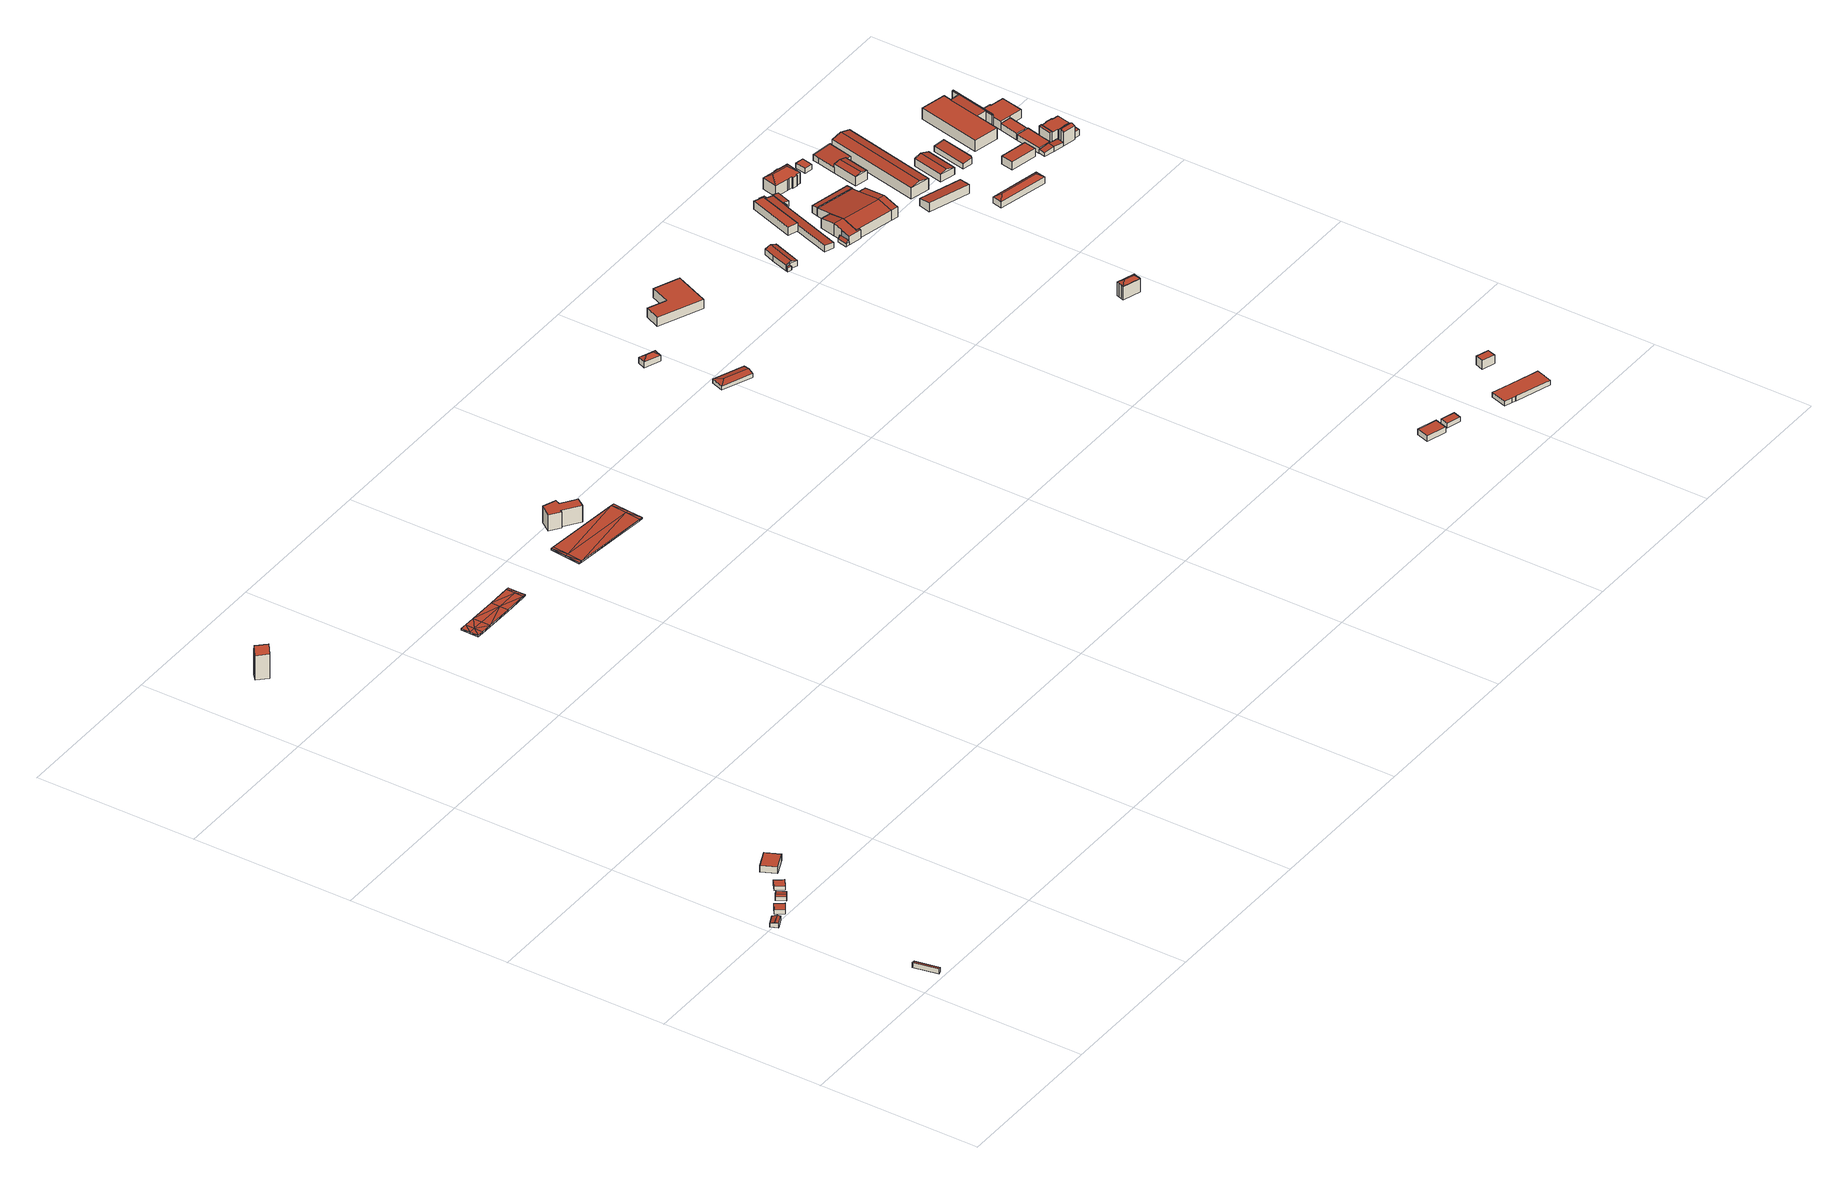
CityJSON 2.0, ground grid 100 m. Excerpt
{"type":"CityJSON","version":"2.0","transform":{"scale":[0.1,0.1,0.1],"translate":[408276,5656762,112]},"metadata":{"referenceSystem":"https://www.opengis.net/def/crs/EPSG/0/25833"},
"CityObjects":{
"building1":{"type":"Building","attributes":{"Dachtyp_tdc":"tdcPolyFlatRoof","Gemeindeschluessel":14612000,"Dachneigung":19.56,"QualitaetDacherkennung":76,"Geometrietyp2DReferenz":"3000","measuredHeight":3.42,"function":"31001_9998","roofType":"2100"},"geometry":[{"type":"Solid","lod":"2","boundaries":[[[[0,1,2,3]],[[1,4,5,2]],[[4,6,7,5]],[[6,0,3,7]],[[6,4,1,0]],[[3,2,5,7]]]],"semantics":{"surfaces":[{"type":"WallSurface"},{"type":"RoofSurface"},{"type":"GroundSurface"}],"values":[[0,0,0,0,1,2]]}}]},
"building2":{"type":"Building","attributes":{"Dachtyp_tdc":"tdcGableRoof","Gemeindeschluessel":14612000,"Dachneigung":21.43,"QualitaetDacherkennung":80,"Geometrietyp2DReferenz":"3000","measuredHeight":3.48,"function":"31001_9998","roofType":"3100"},"geometry":[{"type":"Solid","lod":"2","boundaries":[[[[8,9,10,11]],[[9,12,13,10]],[[12,14,15,13]],[[14,8,11,15]],[[12,9,16]],[[8,14,17]],[[9,8,17,16]],[[14,12,16,17]],[[11,10,13,15]]]],"semantics":{"surfaces":[{"type":"WallSurface"},{"type":"RoofSurface"},{"type":"GroundSurface"}],"values":[[0,0,0,0,0,0,1,1,2]]}}]},
"building3":{"type":"Building","attributes":{"Dachtyp_tdc":"tdcPolyFlatRoof","Gemeindeschluessel":14612000,"Dachneigung":0,"QualitaetDacherkennung":70,"Geometrietyp2DReferenz":"3000","measuredHeight":2.53,"function":"31001_9998","roofType":"1000"},"geometry":[{"type":"Solid","lod":"2","boundaries":[[[[18,19,20,21]],[[19,22,23,20]],[[22,24,25,23]],[[24,18,21,25]],[[24,22,19,18]],[[21,20,23,25]]]],"semantics":{"surfaces":[{"type":"WallSurface"},{"type":"RoofSurface"},{"type":"GroundSurface"}],"values":[[0,0,0,0,1,2]]}}]},
"building4":{"type":"Building","attributes":{"Dachtyp_tdc":"tdcGableRoof","Gemeindeschluessel":14612000,"Dachneigung":12.28,"QualitaetDacherkennung":77,"Geometrietyp2DReferenz":"3000","measuredHeight":2.91,"function":"31001_9998","roofType":"3100"},"geometry":[{"type":"Solid","lod":"2","boundaries":[[[[26,27,28,29]],[[27,30,31,28]],[[30,32,33,31]],[[32,26,29,33]],[[30,27,34]],[[26,32,35]],[[27,26,35,34]],[[32,30,34,35]],[[29,28,31,33]]]],"semantics":{"surfaces":[{"type":"WallSurface"},{"type":"RoofSurface"},{"type":"GroundSurface"}],"values":[[0,0,0,0,0,0,1,1,2]]}}]},
"building5":{"type":"Building","attributes":{"Dachtyp_tdc":"tdcPolyFlatRoof","Gemeindeschluessel":14612000,"Dachneigung":0,"QualitaetDacherkennung":78,"Geometrietyp2DReferenz":"3000","measuredHeight":2.55,"function":"31001_9998","roofType":"1000"},"geometry":[{"type":"Solid","lod":"2","boundaries":[[[[36,37,38,39]],[[37,40,41,38]],[[40,42,43,41]],[[42,36,39,43]],[[42,40,37,36]],[[39,38,41,43]]]],"semantics":{"surfaces":[{"type":"WallSurface"},{"type":"RoofSurface"},{"type":"GroundSurface"}],"values":[[0,0,0,0,1,2]]}}]},
"building6":{"type":"Building","attributes":{"Gemeindeschluessel":14612000,"Dachneigung":90,"Dachorientierung":0,"MittlereTraufHoehe":120.11,"QualitaetDacherkennung":100,"ObjektHoehe":4.36,"BodenHoehe":115.75,"Geometrietyp2DReferenz":"3000","AbsoluteHoehe":120.11,"Dachflaeche":114.06,"measuredHeight":4.36,"function":"31001_9998","roofType":"1000","storeysAboveGround":1},"geometry":[{"type":"MultiSurface","lod":"2","boundaries":[[[44,45,46,47]],[[45,48,49,46]],[[48,50,51,49]],[[50,44,47,51]],[[50,48,45,44]],[[47,46,49,51]]],"semantics":{"surfaces":[{"type":"WallSurface"},{"type":"RoofSurface"},{"type":"GroundSurface"}],"values":[0,0,0,0,1,2]}}]},
"building7":{"type":"Building","attributes":{"Gemeindeschluessel":14612000,"Dachneigung":26.42,"Dachorientierung":-44.22,"MittlereTraufHoehe":128.44,"QualitaetDacherkennung":23,"ObjektHoehe":21.08,"BodenHoehe":112.36,"Geometrietyp2DReferenz":"3000","AbsoluteHoehe":133.44,"Dachflaeche":87.53,"measuredHeight":21.08,"function":"31001_9998","roofType":"3100","storeysAboveGround":7},"geometry":[{"type":"MultiSurface","lod":"2","boundaries":[[[52,53,54,55]],[[53,56,57,54]],[[56,58,59,57]],[[58,52,55,59]],[[56,53,60]],[[52,58,61]],[[53,52,61,60]],[[58,56,60,61]],[[55,54,57,59]]],"semantics":{"surfaces":[{"type":"WallSurface"},{"type":"RoofSurface"},{"type":"GroundSurface"}],"values":[0,0,0,0,0,0,1,1,2]}}]},
"building8":{"type":"Building","attributes":{"Stand_DGM":"2016","Stand_Basis-DLM":"2021","Gemeindeschluessel":"14612000","ObjektHoehe":1,"Stand_Laserscan":"2016","BodenHoehe":118.58,"Stand_3D-Stadtmodell":"2023","Geometrietyp2DReferenz":2000,"AbsoluteHoehe":119.58,"measuredHeight":1,"function":"53001_1800","roofType":"9999"},"geometry":[{"type":"MultiSurface","lod":"2","boundaries":[[[62,63,64]],[[64,63,65]],[[64,65,66]],[[67,68,69]],[[66,70,71]],[[66,71,67]],[[67,71,68]],[[69,68,72]],[[69,72,73]],[[63,74,65]],[[65,74,75]],[[65,75,76]],[[65,76,70]],[[70,76,77]],[[66,65,70]],[[70,77,71]],[[71,77,78]],[[71,78,79]],[[71,79,68]],[[68,79,80]],[[68,80,72]],[[63,62,81]],[[63,81,82]],[[62,64,83]],[[62,83,81]],[[64,66,84]],[[64,84,83]],[[66,67,85]],[[66,85,84]],[[67,69,86]],[[67,86,85]],[[69,73,87]],[[69,87,86]],[[73,72,88]],[[73,88,87]],[[72,80,89]],[[72,89,88]],[[80,79,90]],[[80,90,89]],[[79,78,91]],[[79,91,90]],[[78,77,92]],[[78,92,91]],[[77,76,93]],[[77,93,92]],[[76,75,94]],[[76,94,93]],[[75,74,95]],[[75,95,94]],[[74,63,82]],[[74,82,95]],[[83,82,81]],[[96,82,83]],[[84,96,83]],[[97,96,84]],[[98,97,84]],[[85,98,84]],[[99,98,85]],[[86,99,85]],[[88,99,86]],[[87,88,86]],[[96,95,82]],[[94,95,96]],[[93,94,96]],[[97,93,96]],[[92,93,97]],[[98,92,97]],[[91,92,98]],[[90,91,98]],[[99,90,98]],[[89,90,99]],[[88,89,99]]],"semantics":{"surfaces":[{"type":"RoofSurface"},{"type":"WallSurface"},{"type":"GroundSurface"}],"values":[0,0,0,0,0,0,0,0,0,0,0,0,0,0,0,0,0,0,0,0,0,1,1,1,1,1,1,1,1,1,1,1,1,1,1,1,1,1,1,1,1,1,1,1,1,1,1,1,1,1,1,2,2,2,2,2,2,2,2,2,2,2,2,2,2,2,2,2,2,2,2,2]}}]},
"building9":{"type":"Building","attributes":{"Stand_DGM":"2016","Stand_Basis-DLM":"2021","Gemeindeschluessel":"14612000","ObjektHoehe":1,"Stand_Laserscan":"2016","BodenHoehe":118.27,"Stand_3D-Stadtmodell":"2023","Geometrietyp2DReferenz":2000,"AbsoluteHoehe":119.38,"measuredHeight":1,"function":"53001_1800","roofType":"9999"},"geometry":[{"type":"MultiSurface","lod":"2","boundaries":[[[100,101,102]],[[100,102,103]],[[103,102,104]],[[104,102,105]],[[104,105,106]],[[104,106,107]],[[101,108,109]],[[101,109,102]],[[102,109,105]],[[105,109,110]],[[105,110,111]],[[105,111,106]],[[101,112,113]],[[100,103,114]],[[100,114,112]],[[103,104,115]],[[103,115,114]],[[104,107,116]],[[104,116,115]],[[107,106,117]],[[107,117,116]],[[101,100,112]],[[106,111,118]],[[106,118,117]],[[111,110,119]],[[111,119,118]],[[110,109,120]],[[110,120,119]],[[109,108,121]],[[109,121,120]],[[108,101,113]],[[108,113,121]],[[122,113,112]],[[114,122,112]],[[115,122,114]],[[123,122,115]],[[117,123,115]],[[116,117,115]],[[120,121,113]],[[122,120,113]],[[123,120,122]],[[119,120,123]],[[118,119,123]],[[117,118,123]]],"semantics":{"surfaces":[{"type":"RoofSurface"},{"type":"WallSurface"},{"type":"GroundSurface"}],"values":[0,0,0,0,0,0,0,0,0,0,0,0,1,1,1,1,1,1,1,1,1,1,1,1,1,1,1,1,1,1,1,1,2,2,2,2,2,2,2,2,2,2,2,2]}}]},
"building10":{"type":"Building","attributes":{"Dachtyp_tdc":"tdcPolyFlatRoof","Gemeindeschluessel":14612000,"Dachneigung":0,"QualitaetDacherkennung":32,"Geometrietyp2DReferenz":"3000","measuredHeight":10.65,"function":"31001_2000","roofType":"1000"},"geometry":[{"type":"Solid","lod":"2","boundaries":[[[[124,125,126,127]],[[125,128,129,126]],[[128,130,131,129]],[[130,132,133,131]],[[132,134,135,133]],[[134,136,137,135]],[[136,138,139,137]],[[138,124,127,139]],[[138,136,134,132,130,128,125,124]],[[127,126,129,131,133,135,137,139]]]],"semantics":{"surfaces":[{"type":"WallSurface"},{"type":"RoofSurface"},{"type":"GroundSurface"}],"values":[[0,0,0,0,0,0,0,0,1,2]]}}]},
"building11":{"type":"Building","attributes":{"Dachtyp_tdc":"tdcHipAndGableRoof","Gemeindeschluessel":14612000,"Dachneigung":14.1,"QualitaetDacherkennung":84,"Geometrietyp2DReferenz":"3000","measuredHeight":3.59,"function":"31001_2000","roofType":"5000"},"geometry":[{"type":"Solid","lod":"2","boundaries":[[[[140,141,142,143]],[[141,144,145,142]],[[144,146,147,145]],[[146,140,143,147]],[[144,141,148]],[[140,146,149]],[[141,140,149,148]],[[146,144,148,149]],[[143,142,145,147]]]],"semantics":{"surfaces":[{"type":"WallSurface"},{"type":"RoofSurface"},{"type":"GroundSurface"}],"values":[[0,0,0,0,1,0,1,1,2]]}}]},
"building12":{"type":"Building","attributes":{"Dachtyp_tdc":"tdcHipRoof","Gemeindeschluessel":14612000,"Dachneigung":37.97,"QualitaetDacherkennung":77,"Geometrietyp2DReferenz":"3000","measuredHeight":5.8,"function":"31001_2000","roofType":"3200"},"geometry":[{"type":"Solid","lod":"2","boundaries":[[[[150,151,152,153]],[[151,154,155,152]],[[154,156,157,155]],[[156,150,153,157]],[[154,151,158]],[[150,156,159]],[[151,150,159,158]],[[156,154,158,159]],[[153,152,155,157]]]],"semantics":{"surfaces":[{"type":"WallSurface"},{"type":"RoofSurface"},{"type":"GroundSurface"}],"values":[[0,0,0,0,1,1,1,1,2]]}}]},
"building13":{"type":"Building","attributes":{"Dachtyp_tdc":"tdcPolyFlatRoof","Gemeindeschluessel":14612000,"Dachneigung":0,"QualitaetDacherkennung":90,"Geometrietyp2DReferenz":"3000","measuredHeight":5.9,"function":"31001_2000","roofType":"1000"},"geometry":[{"type":"Solid","lod":"2","boundaries":[[[[160,161,162,163]],[[161,164,165,162]],[[164,166,167,165]],[[166,168,169,167]],[[168,170,171,169]],[[170,160,163,171]],[[170,168,166,164,161,160]],[[163,162,165,167,169,171]]]],"semantics":{"surfaces":[{"type":"WallSurface"},{"type":"RoofSurface"},{"type":"GroundSurface"}],"values":[[0,0,0,0,0,0,1,2]]}}]},
"building14":{"type":"Building","attributes":{"Dachtyp_tdc":"tdcPolyFlatRoof","Gemeindeschluessel":14612000,"Dachneigung":0,"QualitaetDacherkennung":79,"Geometrietyp2DReferenz":"3000","measuredHeight":3.68,"function":"31001_2000","roofType":"1000"},"geometry":[{"type":"Solid","lod":"2","boundaries":[[[[172,173,174,175]],[[173,176,177,174]],[[176,178,179,177]],[[178,172,175,179]],[[178,176,173,172]],[[175,174,177,179]]]],"semantics":{"surfaces":[{"type":"WallSurface"},{"type":"RoofSurface"},{"type":"GroundSurface"}],"values":[[0,0,0,0,1,2]]}}]},
"building15":{"type":"Building","attributes":{"Gemeindeschluessel":14612000,"Dachneigung":90,"Dachorientierung":0,"MittlereTraufHoehe":121.29,"QualitaetDacherkennung":62,"ObjektHoehe":3,"BodenHoehe":118.29,"Geometrietyp2DReferenz":"3000","AbsoluteHoehe":121.29,"Dachflaeche":45.42,"measuredHeight":3,"function":"31001_9998","roofType":"1000","storeysAboveGround":1},"geometry":[{"type":"MultiSurface","lod":"2","boundaries":[[[180,181,182,183]],[[181,184,185,182]],[[184,186,187,185]],[[186,180,183,187]],[[186,184,181,180]],[[183,182,185,187]]],"semantics":{"surfaces":[{"type":"WallSurface"},{"type":"RoofSurface"},{"type":"GroundSurface"}],"values":[0,0,0,0,1,2]}}]},
"building16":{"type":"Building","attributes":{"Dachtyp_tdc":"tdcPolyFlatRoof","Gemeindeschluessel":14612000,"Dachneigung":12.2,"QualitaetDacherkennung":45,"Geometrietyp2DReferenz":"3000","measuredHeight":2.84,"function":"31001_2000","roofType":"2100"},"geometry":[{"type":"Solid","lod":"2","boundaries":[[[[188,189,190,191]],[[189,192,193,190]],[[192,194,195,193]],[[194,188,191,195]],[[194,192,189,188]],[[191,190,193,195]]]],"semantics":{"surfaces":[{"type":"WallSurface"},{"type":"RoofSurface"},{"type":"GroundSurface"}],"values":[[0,0,0,0,1,2]]}}]},
"building17":{"type":"Building","attributes":{"Gemeindeschluessel":14612000,"Dachorientierung":0,"MittlereTraufHoehe":120.78,"ObjektHoehe":3,"BodenHoehe":117.78,"Geometrietyp2DReferenz":"3000","BezugspunktDach":"2000","AbsoluteHoehe":120.78,"Dachflaeche":325.35,"measuredHeight":3,"function":"31001_9998","storeysAboveGround":1},"geometry":[{"type":"MultiSurface","lod":"2","boundaries":[[[196,197,198,199,200,201,202,203,204,205,206,207,208,209,210,211]],[[203,202,212,213]],[[202,201,214,212]],[[201,200,215,214]],[[200,199,216,215]],[[199,198,217,216]],[[198,197,218,217]],[[197,196,219,218]],[[196,211,220,219]],[[211,210,221,220]],[[210,209,222,221]],[[209,208,223,222]],[[208,207,224,223]],[[207,206,225,224]],[[206,205,226,225]],[[205,204,227,226]],[[204,203,213,227]],[[220,221,222,223,224,225,226,227,213,212,214,215,216,217,218,219]]],"semantics":{"surfaces":[{"type":"RoofSurface"},{"type":"WallSurface"},{"type":"GroundSurface"}],"values":[0,1,1,1,1,1,1,1,1,1,1,1,1,1,1,1,1,2]}}]},
"building18":{"type":"Building","attributes":{"Dachtyp_tdc":"tdcFreeFormRoof","Gemeindeschluessel":14612000,"Dachneigung":20.06,"QualitaetDacherkennung":89,"Geometrietyp2DReferenz":"3000","measuredHeight":4.92,"function":"31001_2000","roofType":"5000"},"geometry":[{"type":"Solid","lod":"2","boundaries":[[[[228,229,230,231]],[[229,232,233,230]],[[232,234,235,233]],[[234,236,237,235]],[[236,238,239,237]],[[238,240,241,239]],[[240,228,231,241]],[[234,232,242,243]],[[242,229,228,240,244,245,243]],[[234,243,245,236]],[[236,245,244,238]],[[238,244,240]],[[229,242,232]],[[231,230,233,235,237,239,241]]]],"semantics":{"surfaces":[{"type":"WallSurface"},{"type":"RoofSurface"},{"type":"GroundSurface"}],"values":[[0,0,0,0,0,0,0,1,1,0,0,0,0,2]]}}]},
"building19":{"type":"Building","attributes":{"Dachtyp_tdc":"tdcPolyFlatRoof","Gemeindeschluessel":14612000,"Dachneigung":0,"QualitaetDacherkennung":76,"Geometrietyp2DReferenz":"3000","measuredHeight":5.67,"function":"31001_2000","roofType":"1000"},"geometry":[{"type":"Solid","lod":"2","boundaries":[[[[246,247,248,249]],[[247,250,251,248]],[[250,252,253,251]],[[252,246,249,253]],[[252,250,247,246]],[[249,248,251,253]]]],"semantics":{"surfaces":[{"type":"WallSurface"},{"type":"RoofSurface"},{"type":"GroundSurface"}],"values":[[0,0,0,0,1,2]]}}]},
"building20":{"type":"Building","attributes":{"Dachtyp_tdc":"tdcFreeFormRoof","Gemeindeschluessel":14612000,"Dachneigung":29.72,"QualitaetDacherkennung":85,"Geometrietyp2DReferenz":"3000","measuredHeight":10.56,"function":"31001_2000","roofType":"5000"},"geometry":[{"type":"Solid","lod":"2","boundaries":[[[[254,255,256,257]],[[255,258,259,256]],[[258,260,261,259]],[[260,262,263,261]],[[262,264,265,263]],[[264,266,267,265]],[[266,268,269,267]],[[268,270,271,269]],[[270,254,257,271]],[[272,273,260,274,275,276]],[[258,277,278,279,280]],[[260,258,280,274]],[[275,274,280,279]],[[268,275,279,270]],[[270,279,278,254]],[[255,277,258]],[[254,278,277,255]],[[266,276,275,268]],[[264,272,276,266]],[[262,273,272,264]],[[260,273,262]],[[257,256,259,261,263,265,267,269,271]]]],"semantics":{"surfaces":[{"type":"WallSurface"},{"type":"RoofSurface"},{"type":"GroundSurface"}],"values":[[0,0,0,0,0,0,0,0,0,1,1,1,1,0,0,0,0,0,0,0,0,2]]}}]},
"building21":{"type":"Building","attributes":{"Gemeindeschluessel":14612000,"Geometrietyp2DReferenz":"3000","function":"31001_2000","roofType":"9999"},"children":["building21-1","building21-2"]},
"building21-1":{"type":"BuildingPart","attributes":{"Dachtyp_tdc":"tdcGableRoof","Dachneigung":52.24,"QualitaetDacherkennung":29,"Geometrietyp2DReferenz":"3000","measuredHeight":3.8,"roofType":"3100"},"parents":["building21"],"geometry":[{"type":"MultiSurface","lod":"2","boundaries":[[[281,282,283,284]],[[282,285,286,283]],[[287,281,284,288]],[[285,282,289]],[[281,287,290]],[[282,281,290,289]],[[287,285,289,290]],[[284,283,286,288]]],"semantics":{"surfaces":[{"type":"WallSurface"},{"type":"RoofSurface"},{"type":"GroundSurface"}],"values":[0,0,0,0,0,1,1,2]}}]},
"building21-2":{"type":"BuildingPart","attributes":{"Dachtyp_tdc":"tdcGableRoof","Dachneigung":12.84,"QualitaetDacherkennung":29,"Geometrietyp2DReferenz":"3000","measuredHeight":8.37,"roofType":"3100"},"parents":["building21"],"geometry":[{"type":"MultiSurface","lod":"2","boundaries":[[[291,292,293,294]],[[292,295,296,293]],[[295,297,298,296]],[[297,299,287,288,298]],[[300,301,302,286,285]],[[301,303,304,302]],[[303,305,306,304]],[[305,291,294,306]],[[301,300,299,297,295,292,291]],[[291,305,303,301]],[[294,293,296,298,288,286,302,304,306]]],"semantics":{"surfaces":[{"type":"WallSurface"},{"type":"RoofSurface"},{"type":"GroundSurface"}],"values":[0,0,0,0,0,0,0,0,1,1,2]}}]},
"building22":{"type":"Building","attributes":{"Dachtyp_tdc":"tdcPolyFlatRoof","Gemeindeschluessel":14612000,"Dachneigung":0,"QualitaetDacherkennung":85,"Geometrietyp2DReferenz":"3000","measuredHeight":5.2,"function":"31001_2000","roofType":"1000"},"geometry":[{"type":"Solid","lod":"2","boundaries":[[[[307,308,309,310]],[[308,311,312,309]],[[311,313,314,312]],[[313,315,316,314]],[[315,307,310,316]],[[315,313,311,308,307]],[[310,309,312,314,316]]]],"semantics":{"surfaces":[{"type":"WallSurface"},{"type":"RoofSurface"},{"type":"GroundSurface"}],"values":[[0,0,0,0,0,1,2]]}}]},
"building23":{"type":"Building","attributes":{"Gemeindeschluessel":14612000,"Geometrietyp2DReferenz":"3000","function":"31001_2000","roofType":"9999"},"children":["building23-1","building23-2"]},
"building23-1":{"type":"BuildingPart","attributes":{"Dachtyp_tdc":"tdcPolyFlatRoof","Dachneigung":7.25,"QualitaetDacherkennung":74,"Geometrietyp2DReferenz":"3000","measuredHeight":4.3,"roofType":"2100"},"parents":["building23"],"geometry":[{"type":"MultiSurface","lod":"2","boundaries":[[[317,318,319,320]],[[318,321,322,319]],[[321,323,324,322]],[[323,325,326,324]],[[327,328,329,330]],[[328,317,320,329]],[[328,327,325,323,321,318,317]],[[320,319,322,324,326,330,329]]],"semantics":{"surfaces":[{"type":"WallSurface"},{"type":"RoofSurface"},{"type":"GroundSurface"}],"values":[0,0,0,0,0,0,1,2]}}]},
"building23-2":{"type":"BuildingPart","attributes":{"Dachtyp_tdc":"tdcPolyFlatRoof","Dachneigung":7.26,"QualitaetDacherkennung":78,"Geometrietyp2DReferenz":"3000","measuredHeight":4.19,"roofType":"2100"},"parents":["building23"],"geometry":[{"type":"MultiSurface","lod":"2","boundaries":[[[331,332,333,334]],[[332,335,336,333]],[[335,337,327,330,336]],[[338,339,340,326,325]],[[339,331,334,340]],[[339,338,337,335,332,331]],[[334,333,336,330,326,340]]],"semantics":{"surfaces":[{"type":"WallSurface"},{"type":"RoofSurface"},{"type":"GroundSurface"}],"values":[0,0,0,0,0,1,2]}}]},
"building24":{"type":"Building","attributes":{"Dachtyp_tdc":"tdcPolyFlatRoof","Gemeindeschluessel":14612000,"Dachneigung":0,"QualitaetDacherkennung":64,"Geometrietyp2DReferenz":"3000","measuredHeight":2.36,"function":"31001_2000","roofType":"1000"},"geometry":[{"type":"Solid","lod":"2","boundaries":[[[[341,342,316,343]],[[342,344,345,316]],[[344,346,347,345]],[[346,341,343,347]],[[346,344,342,341]],[[343,316,345,347]]]],"semantics":{"surfaces":[{"type":"WallSurface"},{"type":"RoofSurface"},{"type":"GroundSurface"}],"values":[[0,0,0,0,1,2]]}}]},
"building25":{"type":"Building","attributes":{"Gemeindeschluessel":14612000,"Geometrietyp2DReferenz":"3000","function":"31001_2000","roofType":"9999"},"children":["building25-1","building25-2"]},
"building25-1":{"type":"BuildingPart","attributes":{"Dachtyp_tdc":"tdcGableRoof","Dachneigung":10.05,"QualitaetDacherkennung":77,"Geometrietyp2DReferenz":"3000","measuredHeight":8.59,"roofType":"3100"},"parents":["building25"],"geometry":[{"type":"MultiSurface","lod":"2","boundaries":[[[348,349,350,351,352]],[[353,295,354,355]],[[295,292,356,354]],[[292,357,358,356]],[[357,359,360,358]],[[359,361,362,360]],[[361,348,352,362]],[[357,292,295,353,363,364]],[[364,365,366,367,349,348,361,359,357]],[[352,351,368,369,355,354,356,358,360,362]]],"semantics":{"surfaces":[{"type":"WallSurface"},{"type":"RoofSurface"},{"type":"GroundSurface"}],"values":[0,0,0,0,0,0,0,1,1,2]}}]},
"building25-2":{"type":"BuildingPart","attributes":{"Dachtyp_tdc":"tdcGableRoof","Dachneigung":10.88,"QualitaetDacherkennung":86,"Geometrietyp2DReferenz":"3000","measuredHeight":8.64,"roofType":"3100"},"parents":["building25"],"geometry":[{"type":"MultiSurface","lod":"2","boundaries":[[[370,371,372,373]],[[371,374,375,372]],[[374,376,377,375]],[[376,378,379,377]],[[378,353,355,379]],[[350,380,381,351]],[[380,370,373,381]],[[382,365,364,363,353,378,376]],[[376,374,371,370,380,350,367,382]],[[373,372,375,377,379,355,369,368,351,381]]],"semantics":{"surfaces":[{"type":"WallSurface"},{"type":"RoofSurface"},{"type":"GroundSurface"}],"values":[0,0,0,0,0,0,0,1,1,2]}}]},
"building26":{"type":"Building","attributes":{"Dachtyp_tdc":"tdcPolyFlatRoof","Gemeindeschluessel":14612000,"Dachneigung":9.28,"QualitaetDacherkennung":81,"Geometrietyp2DReferenz":"3000","measuredHeight":5.4,"function":"31001_2000","roofType":"2100"},"geometry":[{"type":"Solid","lod":"2","boundaries":[[[[383,384,352,385]],[[384,386,362,352]],[[386,387,388,362]],[[387,383,385,388]],[[387,386,384,383]],[[385,352,362,388]]]],"semantics":{"surfaces":[{"type":"WallSurface"},{"type":"RoofSurface"},{"type":"GroundSurface"}],"values":[[0,0,0,0,1,2]]}}]},
"building27":{"type":"Building","attributes":{"Dachtyp_tdc":"tdcHipRoof","Gemeindeschluessel":14612000,"Dachneigung":36.66,"QualitaetDacherkennung":69,"Geometrietyp2DReferenz":"3000","measuredHeight":10.98,"function":"31001_2000","roofType":"3200"},"geometry":[{"type":"Solid","lod":"2","boundaries":[[[[389,390,391,392]],[[390,393,394,391]],[[393,395,396,394]],[[395,397,398,396]],[[397,399,400,398]],[[399,401,402,400]],[[401,403,404,402]],[[403,405,406,404]],[[405,407,408,406]],[[407,409,410,408]],[[409,411,412,410]],[[411,413,414,412]],[[413,415,416,414]],[[415,417,418,416]],[[417,389,392,418]],[[413,411,419]],[[399,397,420]],[[411,409,407,405,403,401,399,420,419]],[[397,395,393,390,389,417,415,413,419,420]],[[392,391,394,396,398,400,402,404,406,408,410,412,414,416,418]]]],"semantics":{"surfaces":[{"type":"WallSurface"},{"type":"RoofSurface"},{"type":"GroundSurface"}],"values":[[0,0,0,0,0,0,0,0,0,0,0,0,0,0,0,1,1,1,1,2]]}}]},
"building28":{"type":"Building","attributes":{"Dachtyp_tdc":"tdcPolyFlatRoof","Gemeindeschluessel":14612000,"Dachneigung":5.9,"QualitaetDacherkennung":80,"Geometrietyp2DReferenz":"3000","measuredHeight":5.62,"function":"31001_2000","roofType":"2100"},"geometry":[{"type":"Solid","lod":"2","boundaries":[[[[421,422,423,424]],[[422,425,426,423]],[[425,427,428,426]],[[427,421,424,428]],[[427,425,422,421]],[[424,423,426,428]]]],"semantics":{"surfaces":[{"type":"WallSurface"},{"type":"RoofSurface"},{"type":"GroundSurface"}],"values":[[0,0,0,0,1,2]]}}]},
"building29":{"type":"Building","attributes":{"Dachtyp_tdc":"tdcPolyFlatRoof","Gemeindeschluessel":14612000,"Dachneigung":0,"QualitaetDacherkennung":77,"Geometrietyp2DReferenz":"3000","measuredHeight":3.32,"function":"31001_2000","roofType":"1000"},"geometry":[{"type":"Solid","lod":"2","boundaries":[[[[429,430,431,432]],[[430,433,434,431]],[[433,435,436,434]],[[435,437,438,436]],[[437,429,432,438]],[[437,435,433,430,429]],[[432,431,434,436,438]]]],"semantics":{"surfaces":[{"type":"WallSurface"},{"type":"RoofSurface"},{"type":"GroundSurface"}],"values":[[0,0,0,0,0,1,2]]}}]},
"building30":{"type":"Building","attributes":{"Gemeindeschluessel":14612000,"Geometrietyp2DReferenz":"3000","function":"31001_2000","roofType":"9999"},"children":["building30-1","building30-2"]},
"building30-1":{"type":"BuildingPart","attributes":{"Dachtyp_tdc":"tdcPolyFlatRoof","Dachneigung":4.8,"QualitaetDacherkennung":77,"Geometrietyp2DReferenz":"3000","measuredHeight":4.87,"roofType":"2100"},"parents":["building30"],"geometry":[{"type":"MultiSurface","lod":"2","boundaries":[[[439,440,441,442]],[[440,443,444,441]],[[443,445,446,444]],[[445,447,448,446]],[[447,449,450,448]],[[449,451,452,450]],[[451,453,454,452]],[[451,449,447,445,443,440,439,453]],[[442,441,444,446,448,450,452,454]]],"semantics":{"surfaces":[{"type":"WallSurface"},{"type":"RoofSurface"},{"type":"GroundSurface"}],"values":[0,0,0,0,0,0,0,1,2]}}]},
"building30-2":{"type":"BuildingPart","attributes":{"Dachtyp_tdc":"tdcGableRoof","Dachneigung":15.56,"QualitaetDacherkennung":89,"Geometrietyp2DReferenz":"3000","measuredHeight":7.12,"roofType":"3100"},"parents":["building30"],"geometry":[{"type":"MultiSurface","lod":"2","boundaries":[[[455,456,439,442,457]],[[458,459,460,454,453]],[[459,455,457,460]],[[458,456,461]],[[455,459,462]],[[456,455,462,461]],[[459,458,461,462]],[[457,442,454,460]]],"semantics":{"surfaces":[{"type":"WallSurface"},{"type":"RoofSurface"},{"type":"GroundSurface"}],"values":[0,0,0,0,0,1,1,2]}}]},
"building31":{"type":"Building","attributes":{"Dachtyp_tdc":"tdcGableRoof","Gemeindeschluessel":14612000,"Dachneigung":14.23,"QualitaetDacherkennung":93,"Geometrietyp2DReferenz":"3000","measuredHeight":8.84,"function":"31001_2000","roofType":"3100"},"geometry":[{"type":"Solid","lod":"2","boundaries":[[[[463,464,465,466]],[[464,467,468,465]],[[467,469,470,468]],[[469,463,466,470]],[[467,464,471]],[[463,469,472]],[[464,463,472,471]],[[469,467,471,472]],[[466,465,468,470]]]],"semantics":{"surfaces":[{"type":"WallSurface"},{"type":"RoofSurface"},{"type":"GroundSurface"}],"values":[[0,0,0,0,0,0,1,1,2]]}}]},
"building32":{"type":"Building","attributes":{"Dachtyp_tdc":"tdcHipRoof","Gemeindeschluessel":14612000,"Dachneigung":33.13,"QualitaetDacherkennung":78,"Geometrietyp2DReferenz":"3000","measuredHeight":6.09,"function":"31001_2000","roofType":"3200"},"geometry":[{"type":"Solid","lod":"2","boundaries":[[[[473,474,475,476]],[[474,477,478,475]],[[477,479,480,478]],[[479,473,476,480]],[[477,474,481]],[[473,479,482]],[[474,473,482,481]],[[479,477,481,482]],[[476,475,478,480]]]],"semantics":{"surfaces":[{"type":"WallSurface"},{"type":"RoofSurface"},{"type":"GroundSurface"}],"values":[[0,0,0,0,1,1,1,1,2]]}}]},
"building33":{"type":"Building","attributes":{"Dachtyp_tdc":"tdcGableRoof","Gemeindeschluessel":14612000,"Dachneigung":19.61,"QualitaetDacherkennung":91,"Geometrietyp2DReferenz":"3000","measuredHeight":6.53,"function":"31001_2000","roofType":"3100"},"geometry":[{"type":"Solid","lod":"2","boundaries":[[[[483,484,485,486]],[[484,487,488,485]],[[487,489,490,488]],[[489,483,486,490]],[[487,484,491]],[[483,489,492]],[[484,483,492,491]],[[489,487,491,492]],[[486,485,488,490]]]],"semantics":{"surfaces":[{"type":"WallSurface"},{"type":"RoofSurface"},{"type":"GroundSurface"}],"values":[[0,0,0,0,0,0,1,1,2]]}}]},
"building34":{"type":"Building","attributes":{"Dachtyp_tdc":"tdcPolyFlatRoof","Gemeindeschluessel":14612000,"Dachneigung":4.98,"QualitaetDacherkennung":91,"Geometrietyp2DReferenz":"3000","measuredHeight":4.08,"function":"31001_2000","roofType":"2100"},"geometry":[{"type":"Solid","lod":"2","boundaries":[[[[493,494,495,496]],[[494,497,498,495]],[[497,499,500,498]],[[499,501,502,500]],[[501,493,496,502]],[[501,499,497,494,493]],[[496,495,498,500,502]]]],"semantics":{"surfaces":[{"type":"WallSurface"},{"type":"RoofSurface"},{"type":"GroundSurface"}],"values":[[0,0,0,0,0,1,2]]}}]},
"building35":{"type":"Building","attributes":{"Dachtyp_tdc":"tdcPolyFlatRoof","Gemeindeschluessel":14612000,"Dachneigung":0,"QualitaetDacherkennung":84,"Geometrietyp2DReferenz":"3000","measuredHeight":5.4,"function":"31001_2000","roofType":"1000"},"geometry":[{"type":"Solid","lod":"2","boundaries":[[[[503,504,505,506]],[[504,507,508,505]],[[507,509,510,508]],[[509,503,506,510]],[[509,507,504,503]],[[506,505,508,510]]]],"semantics":{"surfaces":[{"type":"WallSurface"},{"type":"RoofSurface"},{"type":"GroundSurface"}],"values":[[0,0,0,0,1,2]]}}]},
"building36":{"type":"Building","attributes":{"Gemeindeschluessel":14612000,"Dachneigung":59.5,"Dachorientierung":-77.5,"MittlereTraufHoehe":122.86,"QualitaetDacherkennung":30,"ObjektHoehe":10.16,"BodenHoehe":113.77,"Geometrietyp2DReferenz":"3000","AbsoluteHoehe":123.93,"Dachflaeche":40.53,"measuredHeight":10.16,"function":"31001_2000","roofType":"5000","storeysAboveGround":3},"children":["building36-1"],"geometry":[{"type":"MultiSurface","lod":"2","boundaries":[[[511,512,513,514,515]],[[512,516,517,513]],[[516,518,519,517]],[[518,520,521,519]],[[520,522,523,521]],[[522,524,525,523]],[[524,526,527,528,525]],[[529,530,526,524]],[[529,524,522,520]],[[529,520,518,516,512,511,530]],[[528,531,514,513,517,519,521,523,525]],[[532,527,526,530]],[[531,528,527,532]],[[511,515,532,530]],[[531,532,515,514]]],"semantics":{"surfaces":[{"type":"WallSurface"},{"type":"RoofSurface"},{"type":"GroundSurface"},{"type":"ClosureSurface","isClosure":"1","QuelleClosure":"LoD2WallSurface"}],"values":[0,0,0,0,0,0,0,1,1,1,2,0,3,0,3]}}]},
"building36-1":{"type":"BuildingPart","attributes":{"Dachneigung":83.35,"Dachorientierung":-167.64,"MittlereTraufHoehe":116.51,"QualitaetDacherkennung":18,"BodenHoehe":113.77,"ObjektTeilHoehe":3.29,"Geometrietyp2DReferenz":"3000","AbsoluteHoehe":117.05,"Dachflaeche":61.3,"measuredHeight":3.29,"roofType":"3100","storeysAboveGround":1},"parents":["building36"],"geometry":[{"type":"MultiSurface","lod":"2","boundaries":[[[527,533,534,528]],[[533,535,536,534]],[[535,537,538,536]],[[537,539,540,538]],[[539,541,542,540]],[[541,543,544,542]],[[543,515,514,544]],[[533,527,532,515,543,541,539]],[[539,537,535,533]],[[528,534,536,538,540,542,544,514,531]],[[528,531,532,527]],[[531,514,515,532]]],"semantics":{"surfaces":[{"type":"WallSurface"},{"type":"RoofSurface"},{"type":"GroundSurface"},{"type":"ClosureSurface","isClosure":"1","QuelleClosure":"LoD2WallSurface"}],"values":[0,0,0,0,0,0,0,1,1,2,3,3]}}]},
"building37":{"type":"Building","attributes":{"Gemeindeschluessel":14612000,"Geometrietyp2DReferenz":"3000","function":"31001_2000","roofType":"9999"},"children":["building37-1","building37-2","building37-3"]},
"building37-1":{"type":"BuildingPart","attributes":{"Dachtyp_tdc":"tdcPolyFlatRoof","Dachneigung":2.79,"QualitaetDacherkennung":69,"Geometrietyp2DReferenz":"3000","measuredHeight":7.38,"roofType":"2100"},"parents":["building37"],"geometry":[{"type":"MultiSurface","lod":"2","boundaries":[[[545,546,547,548]],[[546,549,550,551,547]],[[552,553,554,555,556]],[[553,552,549,546,545]],[[548,547,551,555,554]]],"semantics":{"surfaces":[{"type":"WallSurface"},{"type":"RoofSurface"},{"type":"GroundSurface"}],"values":[0,0,0,1,2]}}]},
"building37-2":{"type":"BuildingPart","attributes":{"Dachtyp_tdc":"tdcFreeFormRoof","Dachneigung":59.43,"QualitaetDacherkennung":20,"Geometrietyp2DReferenz":"3000","measuredHeight":7.68,"roofType":"5000"},"parents":["building37"],"geometry":[{"type":"MultiSurface","lod":"2","boundaries":[[[557,558,559,560]],[[558,561,562,559]],[[561,563,564,562]],[[563,565,566,564]],[[565,556,555,566]],[[550,567,568,551]],[[567,557,560,568]],[[569,570,561,558,557]],[[569,557,567]],[[567,550,556,571,563,570,569]],[[563,571,565]],[[565,571,556]],[[561,570,563]],[[560,559,562,564,566,555,551,568]]],"semantics":{"surfaces":[{"type":"WallSurface"},{"type":"RoofSurface"},{"type":"GroundSurface"}],"values":[0,0,0,0,0,0,0,1,1,1,0,0,0,2]}}]},
"building37-3":{"type":"BuildingPart","attributes":{"Dachtyp_tdc":"tdcPolyFlatRoof","Dachneigung":0,"QualitaetDacherkennung":87,"Geometrietyp2DReferenz":"3000","measuredHeight":7.2,"roofType":"1000"},"parents":["building37"],"geometry":[{"type":"MultiSurface","lod":"2","boundaries":[[[572,573,574,575]],[[573,576,547,574]],[[576,577,545,548,547]],[[578,554,553]],[[578,579,580,554]],[[579,581,582,580]],[[581,572,575,582]],[[581,579,578,577,576,573,572]],[[575,574,547,548,554,580,582]]],"semantics":{"surfaces":[{"type":"WallSurface"},{"type":"RoofSurface"},{"type":"GroundSurface"}],"values":[0,0,0,0,0,0,0,1,2]}}]},
"building38":{"type":"Building","attributes":{"Gemeindeschluessel":14612000,"Geometrietyp2DReferenz":"3000","function":"31001_2000","roofType":"9999"},"children":["building38-1","building38-2"]},
"building38-1":{"type":"BuildingPart","attributes":{"Dachtyp_tdc":"tdcPolyFlatRoof","Dachneigung":0,"QualitaetDacherkennung":70,"Geometrietyp2DReferenz":"3000","measuredHeight":8.34,"roofType":"1000"},"parents":["building38"],"geometry":[{"type":"MultiSurface","lod":"2","boundaries":[[[583,584,585,586,587]],[[584,588,589,585]],[[588,590,591,589]],[[590,592,593,591]],[[592,594,595,593]],[[594,596,597,595]],[[596,598,599,597]],[[598,600,601,599]],[[600,602,603,601]],[[602,604,605,603]],[[604,606,607,608,605]],[[606,604,602,600,598,596,594,592,590,588,584,583]],[[586,585,589,591,593,595,597,599,601,603,605,608]]],"semantics":{"surfaces":[{"type":"WallSurface"},{"type":"RoofSurface"},{"type":"GroundSurface"}],"values":[0,0,0,0,0,0,0,0,0,0,0,1,2]}}]},
"building38-2":{"type":"BuildingPart","attributes":{"Dachtyp_tdc":"tdcPolyFlatRoof","Dachneigung":0,"QualitaetDacherkennung":43,"Geometrietyp2DReferenz":"3000","measuredHeight":4,"roofType":"1000"},"parents":["building38"],"geometry":[{"type":"MultiSurface","lod":"2","boundaries":[[[609,610,611,612]],[[610,613,614,611]],[[613,615,616,614]],[[615,617,618,616]],[[617,587,586,618]],[[607,609,612,608]],[[607,587,617,615,613,610,609]],[[612,611,614,616,618,586,608]]],"semantics":{"surfaces":[{"type":"WallSurface"},{"type":"RoofSurface"},{"type":"GroundSurface"}],"values":[0,0,0,0,0,0,1,2]}}]},
"building39":{"type":"Building","attributes":{"Gemeindeschluessel":14612000,"Dachneigung":90,"Dachorientierung":0,"MittlereTraufHoehe":119.12,"QualitaetDacherkennung":87,"ObjektHoehe":5.64,"BodenHoehe":113.48,"Geometrietyp2DReferenz":"3000","AbsoluteHoehe":119.12,"Dachflaeche":219.72,"measuredHeight":5.64,"function":"31001_2000","roofType":"1000","storeysAboveGround":2},"children":["building39-1","building39-2","building39-3"],"geometry":[{"type":"MultiSurface","lod":"2","boundaries":[[[619,620,621,622,623]],[[620,624,625,621]],[[624,626,627,625]],[[626,628,629,627]],[[628,630,631,629]],[[630,632,633,631]],[[632,634,635,636,633]],[[632,630,628,626,624,620,619,634]],[[636,622,621,625,627,629,631,633]],[[623,635,634,619]],[[623,622,636,635]]],"semantics":{"surfaces":[{"type":"WallSurface"},{"type":"RoofSurface"},{"type":"GroundSurface"},{"type":"ClosureSurface","isClosure":"1","QuelleClosure":"LoD2WallSurface"}],"values":[0,0,0,0,0,0,0,1,2,0,3]}}]},
"building39-1":{"type":"BuildingPart","attributes":{"Dachneigung":90,"Dachorientierung":0,"MittlereTraufHoehe":123.14,"QualitaetDacherkennung":27,"BodenHoehe":113.48,"ObjektTeilHoehe":9.66,"Geometrietyp2DReferenz":"3000","AbsoluteHoehe":123.14,"Dachflaeche":13.43,"measuredHeight":9.66,"roofType":"1000","storeysAboveGround":3},"parents":["building39"],"geometry":[{"type":"MultiSurface","lod":"2","boundaries":[[[637,638,639,640,641]],[[642,643,644,645,646]],[[643,637,641,644]],[[643,642,638,637]],[[641,640,645,644]],[[646,639,638,642]],[[646,645,640,639]]],"semantics":{"surfaces":[{"type":"WallSurface"},{"type":"RoofSurface"},{"type":"GroundSurface"},{"type":"ClosureSurface","isClosure":"1","QuelleClosure":"LoD2WallSurface"}],"values":[0,0,0,1,2,0,3]}}]},
"building39-2":{"type":"BuildingPart","attributes":{"Dachneigung":90,"Dachorientierung":0,"MittlereTraufHoehe":117.94,"QualitaetDacherkennung":77,"BodenHoehe":113.48,"ObjektTeilHoehe":4.46,"Geometrietyp2DReferenz":"3000","AbsoluteHoehe":117.94,"Dachflaeche":90.51,"measuredHeight":4.46,"roofType":"1000","storeysAboveGround":1},"parents":["building39"],"geometry":[{"type":"MultiSurface","lod":"2","boundaries":[[[647,623,622,648,649]],[[635,650,651,652,636]],[[650,635,623,647]],[[648,622,636,652]],[[623,635,636,622]],[[649,651,650,647]],[[649,648,652,651]]],"semantics":{"surfaces":[{"type":"WallSurface"},{"type":"RoofSurface"},{"type":"GroundSurface"},{"type":"ClosureSurface","isClosure":"1","QuelleClosure":"LoD2WallSurface"}],"values":[0,0,1,2,3,0,3]}}]},
"building39-3":{"type":"BuildingPart","attributes":{"Dachneigung":90,"Dachorientierung":0,"MittlereTraufHoehe":117.22,"QualitaetDacherkennung":56,"BodenHoehe":113.48,"ObjektTeilHoehe":3.74,"Geometrietyp2DReferenz":"3000","AbsoluteHoehe":117.22,"Dachflaeche":138.6,"measuredHeight":3.74,"roofType":"1000","storeysAboveGround":1},"parents":["building39"],"geometry":[{"type":"MultiSurface","lod":"2","boundaries":[[[653,649,648,654]],[[651,655,656,652]],[[655,646,645,656]],[[639,653,654,640]],[[639,646,655,651,649,653]],[[654,648,652,656,645,640]],[[652,648,649,651]],[[640,645,646,639]]],"semantics":{"surfaces":[{"type":"WallSurface"},{"type":"RoofSurface"},{"type":"GroundSurface"},{"type":"ClosureSurface","isClosure":"1","QuelleClosure":"LoD2WallSurface"}],"values":[0,0,0,0,1,2,3,3]}}]}
},
"vertices":[
[114,154,75],[140,159,66],[140,159,41],[114,154,41],[169,13,67],[169,13,41],[146,3,75],[146,3,41],
[5,993,57],[69,1022,57],[69,1022,34],[5,993,34],[90,977,63],[90,977,34],[26,948,63],[26,948,34],[81,996,68],[17,968,68],
[118,1040,59],[167,1074,59],[167,1074,33],[118,1040,33],[201,1025,59],[201,1025,33],[152,990,59],[152,990,33],
[273,1132,53],[304,1081,52],[304,1081,33],[273,1132,33],[253,1050,58],[253,1050,33],[222,1101,58],[222,1101,33],[268,1059,62],[237,1110,62],
[294,1156,58],[341,1193,58],[341,1193,32],[294,1156,32],[379,1146,58],[379,1146,32],[331,1109,58],[331,1109,32],
[426,1220,81],[386,1308,81],[386,1308,37],[426,1220,37],[494,1357,81],[494,1357,37],[534,1269,81],[534,1269,37],
[410,4555,164],[465,4499,164],[465,4499,4],[410,4555,4],[429,4465,164],[429,4465,4],[375,4521,164],[375,4521,4],[447,4482,214],[392,4538,214],
[1286,3812,76],[1284,3757,76],[1326,3811,76],[1324,3756,76],[1395,3809,76],[1564,3807,76],[1707,3752,76],[1707,3807,76],[1394,3754,76],[1563,3752,76],[1727,3752,76],[1727,3807,76],[1282,3702,76],[1322,3701,76],[1392,3699,76],[1393,3699,76],[1563,3697,76],[1707,3697,76],[1727,3697,76],[1286,3812,66],[1284,3757,66],[1326,3811,66],[1395,3809,66],[1564,3807,66],[1707,3807,66],[1727,3807,66],[1727,3752,66],[1727,3697,66],[1707,3697,66],[1563,3697,66],[1393,3699,66],[1392,3699,66],[1322,3701,66],[1282,3702,66],[1324,3756,66],[1394,3754,66],[1563,3752,66],[1707,3752,66],
[2149,3814,74],[2139,3717,74],[2159,3715,74],[2169,3812,74],[2650,3762,73],[2640,3665,73],[2660,3662,73],[2670,3759,73],[2129,3621,74],[2149,3618,74],[2630,3568,73],[2650,3566,73],[2149,3814,64],[2139,3717,64],[2169,3812,64],[2650,3762,63],[2670,3759,63],[2660,3662,63],[2650,3566,63],[2630,3568,63],[2149,3618,64],[2129,3621,64],[2159,3715,64],[2640,3665,63],
[2412,3921,112],[2350,3965,112],[2350,3965,5],[2412,3921,5],[2400,4034,112],[2400,4034,5],[2482,4004,112],[2482,4004,5],[2469,3975,112],[2469,3975,5],[2558,3913,112],[2558,3913,5],[2520,3860,112],[2520,3860,5],[2419,3932,112],[2419,3932,5],
[4102,3825,32],[3914,3900,32],[3914,3900,6],[4102,3825,6],[3944,3975,32],[3944,3975,6],[4132,3901,32],[4132,3901,6],[3967,3922,42],[4117,3862,42],
[3952,4314,43],[3855,4353,43],[3855,4353,6],[3952,4314,6],[3875,4402,42],[3875,4402,6],[3972,4363,43],[3972,4363,6],[3891,4366,64],[3936,4348,64],
[4193,4495,73],[4234,4587,73],[4234,4587,14],[4193,4495,14],[4347,4539,73],[4347,4539,14],[4398,4658,73],[4398,4658,14],[4555,4592,73],[4555,4592,14],[4465,4380,73],[4465,4380,14],
[5541,479,101],[5564,554,101],[5564,554,64],[5541,479,64],[5685,517,101],[5685,517,64],[5662,441,101],[5662,441,64],
[5703,459,93],[5718,508,93],[5718,508,63],[5703,459,63],[5803,482,93],[5803,482,63],[5788,433,93],[5788,433,63],
[5003,4188,51],[4999,4175,48],[4999,4175,23],[5003,4188,23],[4976,4183,48],[4976,4183,23],[4980,4196,51],[4980,4196,23],
[6088,301,88],[6109,293,88],[6115,292,88],[6334,221,88],[6349,268,88],[6350,271,88],[6355,285,88],[6356,290,88],[6366,321,88],[6219,369,88],[6215,370,88],[6189,378,88],[6185,380,88],[6072,417,88],[6040,317,88],[6041,316,88],[6355,285,58],[6356,290,58],[6350,271,58],[6349,268,58],[6334,221,58],[6115,292,58],[6109,293,58],[6088,301,58],[6041,316,58],[6040,317,58],[6072,417,58],[6185,380,58],[6189,378,58],[6215,370,58],[6219,369,58],[6366,321,58],
[5015,4306,58],[5038,4370,58],[5038,4370,22],[5015,4306,22],[5109,4346,58],[5109,4346,22],[5050,4172,58],[5050,4172,22],[5003,4188,58],[5003,4188,22],[4980,4196,58],[4980,4196,22],[4978,4196,58],[4978,4196,22],[5073,4358,72],[5014,4184,72],[4980,4196,59],[5003,4188,68],
[6326,571,118],[6247,597,118],[6247,597,61],[6326,571,61],[6264,647,118],[6264,647,61],[6342,621,118],[6342,621,61],
[5736,2560,130],[5742,2578,130],[5742,2578,42],[5736,2560,42],[5747,2595,130],[5747,2595,42],[5857,2560,130],[5857,2560,42],[5854,2553,130],[5854,2553,42],[5850,2538,130],[5850,2538,42],[5845,2522,130],[5845,2522,42],[5840,2508,130],[5840,2508,42],[5730,2543,130],[5730,2543,42],[5850,2538,131],[5854,2553,131],[5825,2539,147],[5840,2508,133],[5845,2522,132],[5742,2578,131],[5736,2560,132],[5730,2543,133],[5763,2559,147],
[5345,4057,33],[5358,4117,33],[5358,4117,14],[5345,4057,14],[5380,4112,34],[5380,4112,14],[5367,4052,33],[5367,4052,14],[5372,4114,52],[5359,4054,52],
[5455,4149,97],[5432,4049,74],[5432,4049,14],[5455,4149,14],[5452,4044,74],[5452,4044,14],[5450,4033,71],[5450,4033,14],[5367,4052,71],[5380,4112,85],[5392,4163,97],[5392,4163,14],[5413,4261,75],[5413,4261,14],[5476,4246,75],[5476,4246,14],
[5322,4350,65],[5262,4370,65],[5262,4370,13],[5322,4350,13],[5357,4653,65],[5357,4653,13],[5402,4637,65],[5402,4637,13],[5416,4632,65],[5416,4632,13],
[5248,4128,53],[5322,4350,53],[5322,4350,10],[5248,4128,10],[5416,4632,53],[5416,4632,10],[5449,4621,49],[5449,4621,10],[5476,4612,45],[5476,4612,10],[5437,4496,45],[5305,4109,45],[5305,4109,10],[5437,4496,10],
[5482,4514,48],[5452,4525,52],[5452,4525,10],[5482,4514,10],[5441,4495,52],[5441,4495,10],[5437,4496,52],[5476,4612,52],[5511,4600,48],[5511,4600,10],
[5449,4621,36],[5416,4632,36],[5449,4621,13],[5428,4667,36],[5428,4667,13],[5461,4656,36],[5461,4656,13],
[5748,4285,59],[5736,4235,68],[5736,4235,67],[5736,4235,9],[5748,4285,9],[5682,3992,74],[5452,4044,9],[5682,3992,9],[5432,4049,9],[5454,4145,95],[5454,4145,9],[5476,4246,77],[5476,4246,9],[5498,4342,59],[5498,4342,9],[5688,4019,80],[5703,4088,95],[5704,4089,95],[5704,4092,94],[5721,4168,81],[5704,4092,9],[5703,4088,9],
[5759,4230,67],[5771,4227,67],[5771,4227,9],[5759,4230,9],[5782,4225,67],[5782,4225,9],[5750,4082,95],[5750,4082,9],[5727,3982,74],[5727,3982,9],[5750,4232,67],[5750,4232,9],[5704,4092,95],
[5757,4325,56],[5748,4285,63],[5757,4325,9],[5498,4342,63],[5507,4381,56],[5507,4381,9],
[5630,4588,78],[5631,4593,82],[5631,4593,9],[5630,4588,9],[5613,4598,82],[5613,4598,9],[5601,4600,82],[5601,4600,9],[5516,4620,82],[5516,4620,9],[5538,4714,84],[5538,4714,9],[5631,4693,84],[5631,4693,9],[5634,4708,73],[5634,4708,9],[5657,4703,73],[5657,4703,9],[5653,4688,84],[5653,4688,9],[5668,4685,84],[5668,4685,9],[5711,4675,84],[5711,4675,9],[5689,4580,82],[5689,4580,9],[5664,4586,82],[5664,4586,9],[5663,4581,78],[5663,4581,9],[5653,4639,119],[5553,4662,119],
[5853,3865,69],[5871,3937,61],[5871,3937,12],[5853,3865,12],[6132,3851,61],[6132,3851,12],[6110,3780,69],[6110,3780,12],
[5828,4597,43],[5778,4607,43],[5778,4607,10],[5828,4597,10],[5793,4675,43],[5793,4675,10],[5843,4665,43],[5843,4665,10],[5831,4609,43],[5831,4609,10],
[5865,4479,49],[5891,4594,49],[5891,4594,10],[5865,4479,10],[5899,4634,49],[5899,4634,10],[6013,4609,58],[6013,4609,10],[6019,4608,59],[6019,4608,10],[6017,4602,59],[6017,4602,10],[5985,4453,59],[5985,4453,10],[5949,4461,56],[5949,4461,10],
[5832,4319,70],[5865,4479,70],[5832,4319,10],[5949,4461,69],[5914,4301,69],[5914,4301,10],[5905,4470,81],[5871,4311,81],
[5896,4008,84],[6027,4600,84],[6027,4600,11],[5896,4008,11],[6152,4572,84],[6152,4572,11],[6020,3980,84],[6020,3980,11],[6090,4586,100],[5958,3994,100],
[6405,3495,54],[6093,3563,54],[6093,3563,13],[6405,3495,13],[6106,3625,54],[6106,3625,13],[6418,3557,54],[6418,3557,13],[6130,3587,74],[6380,3533,74],
[6253,4135,55],[6211,3941,55],[6211,3941,10],[6253,4135,10],[6113,3963,60],[6113,3963,10],[6155,4157,60],[6155,4157,10],[6156,3953,75],[6198,4147,75],
[6275,3928,45],[6322,4144,45],[6322,4144,11],[6275,3928,11],[6392,4129,52],[6392,4129,11],[6348,3927,52],[6348,3927,11],[6339,3915,51],[6339,3915,11],
[6590,3744,69],[6574,3668,69],[6574,3668,15],[6590,3744,15],[6405,3703,69],[6405,3703,15],[6421,3779,69],[6421,3779,15],
[6743,3631,108],[6788,3621,108],[6788,3621,18],[6743,3631,18],[6743,3631,43],[6789,3624,106],[6789,3624,18],[6825,3616,106],[6825,3616,18],[6825,3613,108],[6825,3613,18],[6817,3581,108],[6817,3581,18],[6816,3575,108],[6816,3575,18],[6734,3593,108],[6734,3593,43],[6734,3593,18],[6814,3595,119],[6738,3612,119],[6738,3612,18],[6738,3612,43],
[6667,3608,51],[6667,3608,18],[6600,3623,43],[6600,3623,18],[6609,3666,43],[6609,3666,18],[6677,3651,51],[6677,3651,18],[6704,3645,47],[6704,3645,18],[6744,3636,43],[6744,3636,18],
[6672,4273,85],[6673,4273,85],[6673,4273,14],[6672,4273,14],[6732,4260,88],[6732,4260,85],[6732,4260,14],[6688,4060,88],[6629,4073,85],[6629,4073,14],[6688,4060,14],[6688,4060,85],
[6750,4308,85],[6704,4098,85],[6704,4098,14],[6750,4308,14],[6685,4009,85],[6685,4009,14],[6677,4011,85],[6677,4011,14],[6689,4060,85],[6689,4060,14],[6743,4309,85],[6743,4309,14],[6746,4305,91],[6681,4010,91],[6689,4060,86],
[6525,4357,86],[6683,4322,86],[6683,4322,14],[6525,4357,14],[6673,4273,86],[6672,4273,86],[6629,4073,86],[6597,3926,86],[6597,3926,14],[6439,3960,86],[6439,3960,14],
[6825,3616,104],[6789,3624,104],[6789,3624,21],[6825,3616,21],[6825,3616,61],[6788,3621,104],[6788,3621,21],[6743,3631,104],[6743,3631,21],[6744,3636,104],[6744,3636,21],[6704,3645,104],[6704,3645,21],[6723,3732,104],[6723,3732,21],[6762,3723,104],[6762,3723,21],[6763,3727,104],[6763,3727,21],[6807,3717,104],[6807,3717,21],[6806,3712,104],[6806,3712,21],[6844,3703,104],[6844,3703,61],[6844,3703,21],
[6848,3721,61],[6887,3712,61],[6887,3712,21],[6848,3721,21],[6861,3597,61],[6861,3597,21],[6856,3573,61],[6856,3573,21],[6817,3581,61],[6817,3581,21],
[6672,3954,71],[6685,4009,71],[6685,4009,15],[6672,3954,15],[6672,3954,59],[6704,4098,71],[6704,4098,15],[6767,4084,71],[6767,4084,15],[6765,4078,71],[6765,4078,15],[6852,4059,71],[6852,4059,15],[6822,3921,71],[6822,3921,15],[6743,3939,71],[6743,3939,59],[6743,3939,15],
[6704,3645,111],[6689,3648,111],[6689,3648,52],[6689,3648,15],[6704,3645,15],[6707,3732,111],[6723,3729,111],[6723,3729,15],[6707,3732,15],[6707,3732,52],
[6646,3832,59],[6646,3832,15],[6646,3832,52],[6716,3816,59],[6716,3816,52],[6716,3816,15],
[6609,3666,52],[6609,3666,15],[6725,3814,52],[6725,3814,15]
]}
